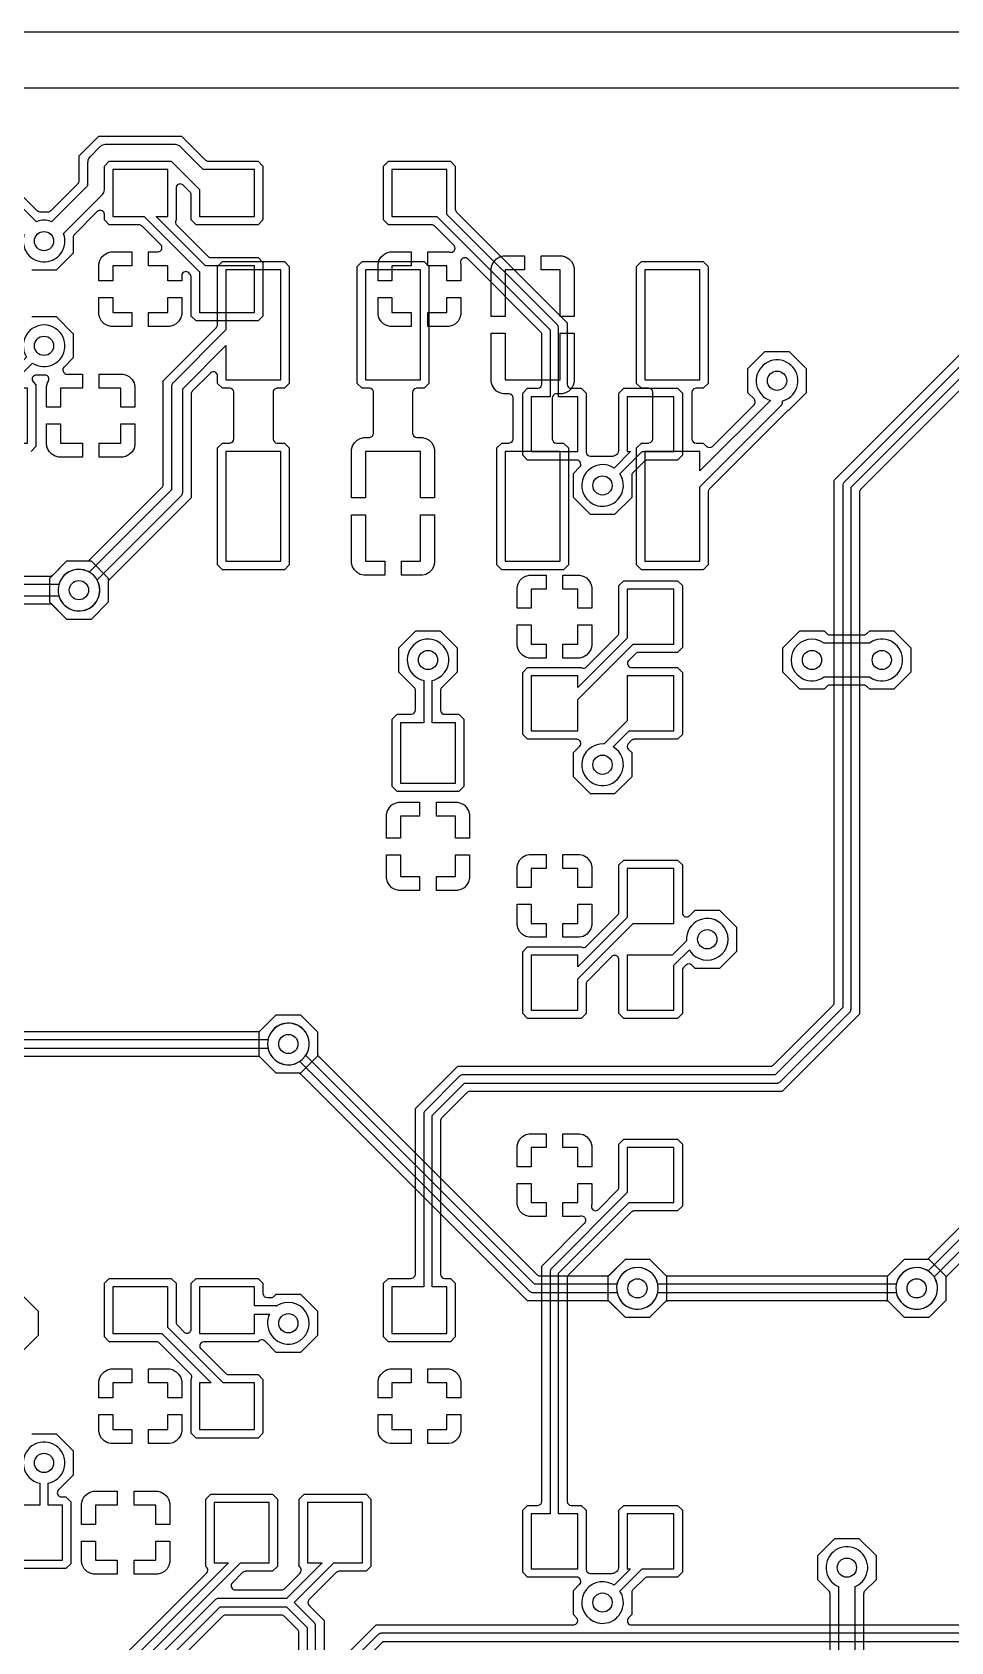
# Model space of a CAD drawing. Header units: millimetres. Extents: x 0 to 122, y 0 to 48.
# Drawn here: x 78.52 to 95.24, y 18.97 to 48.25 of the extents above; entities that cross this region are included whole.
import ezdxf

# ---------------------------------------------------------------- set-up
doc = ezdxf.new("R2010")
doc.units = ezdxf.units.MM

msp = doc.modelspace()

# ---------------------------------------------------------------- linework, layer by layer
at = {"layer": '16_copper'}
msp.add_lwpolyline([(117.116, 47.234), (4.804, 47.234)], dxfattribs=at)
for points in [[(79.155, 37.569), (78.844, 37.88), (78.844, 38.32), (79.155, 38.631), (79.515, 38.631), (79.523, 38.632), (79.532, 38.632, 0.087654), (79.556, 38.643), (79.562, 38.648), (79.569, 38.653), (80.885, 39.969), (80.89, 39.976), (80.895, 39.982, 0.087651), (80.905, 40.007), (80.906, 40.014), (80.907, 40.023), (80.907, 41.908), (81.875, 42.876), (81.88, 42.883), (81.886, 42.889, 0.087651), (81.896, 42.914), (81.896, 42.921), (81.898, 42.93), (81.898, 43.988), (81.987, 44.077), (83.113, 44.077), (83.202, 43.988), (83.202, 41.862), (83.113, 41.773), (82.982, 41.773), (82.976, 41.772, 0.392588), (82.906, 41.696), (82.906, 40.854), (82.906, 40.848, 0.392588), (82.982, 40.777), (83.113, 40.777), (83.202, 40.688), (83.202, 38.562), (83.113, 38.473), (81.987, 38.473), (81.898, 38.562), (81.898, 40.688), (81.987, 40.777), (82.118, 40.777), (82.124, 40.778, 0.392588), (82.194, 40.854), (82.194, 41.696), (82.194, 41.702, 0.392588), (82.118, 41.773), (81.987, 41.773), (81.898, 41.862), (81.898, 41.996), (81.897, 41.999), (81.897, 42.002, 0.54841), (81.784, 42.063), (81.777, 42.057), (81.771, 42.053, 0.015772), (81.768, 42.05), (81.437, 41.72), (81.432, 41.713), (81.427, 41.706, 0.087651), (81.417, 41.682), (81.416, 41.674), (81.415, 41.666), (81.415, 39.781), (79.928, 38.294), (79.923, 38.287), (79.917, 38.28, 0.087651), (79.907, 38.256), (79.907, 38.248), (79.906, 38.24), (79.906, 37.88), (79.595, 37.569)], [(79.449, 37.728, 0.493145), (79.715, 38.268), (79.704, 38.286), (81.233, 39.814), (81.237, 39.819, 0.14076), (81.261, 39.869), (81.262, 39.879), (81.263, 39.882), (81.262, 39.883), (81.263, 39.886), (81.263, 41.761), (82.05, 42.548), (82.05, 41.925), (83.05, 41.925), (83.05, 43.925), (82.05, 43.925), (82.05, 42.835), (81.089, 41.874), (81.085, 41.869, 0.14076), (81.061, 41.819), (81.06, 41.81), (81.059, 41.807), (81.06, 41.805), (81.059, 41.803), (81.059, 39.928), (79.561, 38.429), (79.543, 38.44, 1), (79.207, 37.76), (79.253, 37.741, 0.09849), (79.4, 37.722)], [(84.59, 40.625), (84.59, 39.777), (84.336, 39.777), (84.336, 40.658), (84.353, 40.723), (84.387, 40.781), (84.434, 40.828), (84.492, 40.862), (84.557, 40.879), (84.658, 40.879), (84.664, 40.88, 0.392588), (84.734, 40.955), (84.734, 41.696), (84.734, 41.702, 0.392588), (84.658, 41.773), (84.527, 41.773), (84.438, 41.862), (84.438, 43.988), (84.527, 44.077), (85.653, 44.077), (85.742, 43.988), (85.742, 41.862), (85.653, 41.773), (85.522, 41.773), (85.516, 41.772, 0.392588), (85.446, 41.696), (85.446, 40.955), (85.446, 40.95, 0.392588), (85.522, 40.879), (85.623, 40.879), (85.688, 40.862), (85.746, 40.828), (85.793, 40.781), (85.827, 40.723), (85.844, 40.658), (85.844, 39.777), (85.59, 39.777), (85.59, 40.625)], [(89.607, 38.473), (89.518, 38.562), (89.518, 40.688), (89.607, 40.777), (89.738, 40.777), (89.744, 40.778, 0.392588), (89.814, 40.854), (89.814, 41.696), (89.814, 41.702, 0.392588), (89.738, 41.773), (89.607, 41.773), (89.518, 41.862), (89.518, 43.988), (89.607, 44.077), (90.733, 44.077), (90.822, 43.988), (90.822, 41.862), (90.733, 41.773), (90.602, 41.773), (90.596, 41.772, 0.392588), (90.526, 41.696), (90.526, 40.854), (90.526, 40.848, 0.392588), (90.602, 40.777), (90.733, 40.777), (90.794, 40.716), (90.799, 40.713, 0.39257), (90.902, 40.716), (91.656, 41.471), (91.66, 41.475, 0.39257), (91.656, 41.578), (91.544, 41.69), (91.544, 42.13), (91.855, 42.441), (92.295, 42.441), (92.606, 42.13), (92.606, 41.69), (92.29, 41.375), (92.286, 41.373), (92.278, 41.37, 0.015774), (92.274, 41.367), (92.268, 41.362), (92.261, 41.357), (92.158, 41.254), (90.845, 39.941), (90.84, 39.934), (90.834, 39.927, 0.087651), (90.824, 39.903), (90.824, 39.895), (90.822, 39.887), (90.822, 38.562), (90.733, 38.473)], [(87.067, 38.473), (86.978, 38.562), (86.978, 40.688), (87.067, 40.777), (87.198, 40.777), (87.204, 40.778, 0.392588), (87.274, 40.854), (87.274, 41.595), (87.274, 41.6, 0.392588), (87.198, 41.671), (87.097, 41.671), (87.032, 41.688), (86.974, 41.722), (86.927, 41.769), (86.893, 41.827), (86.876, 41.892), (86.876, 42.773), (87.13, 42.773), (87.13, 41.925), (88.13, 41.925), (88.13, 42.773), (88.384, 42.773), (88.384, 41.892), (88.367, 41.827), (88.333, 41.769), (88.286, 41.722), (88.228, 41.688), (88.163, 41.671), (88.062, 41.671), (88.056, 41.67, 0.392588), (87.986, 41.595), (87.986, 40.854), (87.986, 40.848, 0.392588), (88.062, 40.777), (88.193, 40.777), (88.282, 40.688), (88.282, 38.562), (88.193, 38.473)], [(90.67, 39.981), (92.147, 41.458), (92.151, 41.463, 0.14076), (92.175, 41.513), (92.176, 41.523), (92.177, 41.526), (92.176, 41.527), (92.177, 41.53), (92.177, 41.546), (92.197, 41.551), (92.243, 41.57, 1), (91.907, 42.25), (91.864, 42.225, 0.577351), (91.907, 41.57), (91.953, 41.551), (90.67, 40.269), (90.67, 40.625), (89.67, 40.625), (89.67, 38.625), (90.67, 38.625)], [(92.49, 36.299), (92.179, 36.61), (92.179, 37.05), (92.49, 37.361), (92.93, 37.361), (92.981, 37.31), (92.988, 37.304), (92.994, 37.299, 0.087651), (93.019, 37.289), (93.026, 37.288), (93.035, 37.287), (93.655, 37.287), (93.664, 37.288), (93.672, 37.289, 0.087654), (93.697, 37.299), (93.702, 37.304), (93.709, 37.31), (93.76, 37.361), (94.2, 37.361), (94.511, 37.05), (94.511, 36.61), (94.2, 36.299), (93.76, 36.299), (93.709, 36.35), (93.702, 36.356), (93.696, 36.361, 0.087651), (93.671, 36.371), (93.664, 36.372), (93.655, 36.373), (93.035, 36.373), (93.026, 36.372), (93.018, 36.371, 0.087654), (92.993, 36.361), (92.988, 36.356), (92.981, 36.35), (92.93, 36.299)], [(92.784, 36.458, 0.098492), (92.921, 36.515), (92.934, 36.525), (93.756, 36.525), (93.769, 36.515, 1), (94.191, 37.145), (94.148, 37.17, 0.267949), (93.769, 37.145), (93.756, 37.135), (92.934, 37.135), (92.921, 37.145, 1), (92.499, 36.515), (92.542, 36.49, 0.131651), (92.735, 36.452)], [(89.315, 24.869), (89.036, 25.149), (89.029, 25.154), (89.022, 25.16, 0.087651), (88.998, 25.17), (88.99, 25.17), (88.982, 25.171), (87.535, 25.171), (83.415, 29.292), (83.408, 29.297), (83.401, 29.303, 0.087651), (83.377, 29.313), (83.369, 29.313), (83.361, 29.314), (82.965, 29.314), (82.654, 29.625), (82.654, 30.065), (82.965, 30.376), (83.405, 30.376), (83.716, 30.065), (83.716, 29.669), (83.717, 29.661), (83.717, 29.652, 0.087654), (83.728, 29.628), (83.733, 29.622), (83.736, 29.618), (83.737, 29.617), (83.737, 29.616), (83.738, 29.615), (87.702, 25.651), (87.709, 25.646), (87.716, 25.64, 0.087651), (87.74, 25.63), (87.748, 25.63), (87.756, 25.629), (88.982, 25.629), (88.99, 25.63), (88.999, 25.63, 0.087654), (89.023, 25.641), (89.029, 25.646), (89.036, 25.651), (89.315, 25.931), (89.755, 25.931), (90.066, 25.62), (90.066, 25.18), (89.755, 24.869)], [(89.609, 25.028, 1), (89.461, 25.772), (89.413, 25.759, 0.2663), (89.164, 25.476), (87.662, 25.476), (83.501, 29.636), (83.525, 29.677, 1), (82.845, 30.013), (82.826, 29.967, 0.714262), (83.394, 29.529), (87.576, 25.346), (87.583, 25.341), (87.589, 25.336, 0.087651), (87.614, 25.326), (87.621, 25.325), (87.63, 25.324), (89.164, 25.324), (89.176, 25.278, 0.339454), (89.56, 25.022)], [(94.689, 25.028, 0.532534), (94.931, 25.609), (97.822, 28.499), (108.214, 28.499), (108.226, 28.453, 1), (108.944, 28.697), (108.925, 28.743, 0.714263), (108.214, 28.651), (97.79, 28.651), (97.782, 28.65), (97.773, 28.649, 0.087654), (97.749, 28.639), (97.743, 28.634), (97.736, 28.629), (94.824, 25.716), (94.783, 25.74, 1), (94.447, 25.06), (94.493, 25.041, 0.09849), (94.64, 25.022)], [(93.419, 17.408, 0.716592), (93.513, 18.12), (93.497, 18.126), (93.497, 19.974), (93.513, 19.98, 1), (93.177, 20.66), (93.134, 20.635, 0.577351), (93.177, 19.98), (93.193, 19.974), (93.193, 18.126), (93.177, 18.12, 0.820679), (93.37, 17.402)]]:
    msp.add_lwpolyline(points, format="xyb", close=True, dxfattribs=at)
for points in [[(85.59, 43.925), (84.59, 43.925), (84.59, 41.925), (85.59, 41.925)], [(86.876, 43.077), (86.876, 43.958), (86.893, 44.023), (86.927, 44.081), (86.974, 44.128), (87.032, 44.162), (87.097, 44.179), (87.478, 44.179), (87.478, 43.925), (87.13, 43.925), (87.13, 43.077)], [(88.13, 43.077), (88.13, 43.925), (87.782, 43.925), (87.782, 44.179), (88.163, 44.179), (88.228, 44.162), (88.286, 44.128), (88.333, 44.081), (88.367, 44.023), (88.384, 43.958), (88.384, 43.077)], [(90.67, 43.925), (89.67, 43.925), (89.67, 41.925), (90.67, 41.925)], [(83.05, 40.625), (82.05, 40.625), (82.05, 38.625), (83.05, 38.625)], [(88.13, 40.625), (87.13, 40.625), (87.13, 38.625), (88.13, 38.625)], [(84.557, 38.371), (84.492, 38.388), (84.434, 38.422), (84.387, 38.469), (84.353, 38.527), (84.336, 38.592), (84.336, 39.473), (84.59, 39.473), (84.59, 38.625), (84.938, 38.625), (84.938, 38.371)], [(85.242, 38.371), (85.242, 38.625), (85.59, 38.625), (85.59, 39.473), (85.844, 39.473), (85.844, 38.592), (85.827, 38.527), (85.793, 38.469), (85.746, 38.422), (85.688, 38.388), (85.623, 38.371)]]:
    msp.add_lwpolyline(points, close=True, dxfattribs=at)
for points in [[(97.862, 28.324), (95.168, 25.63), (95.163, 25.623), (95.157, 25.616, 0.087651), (95.147, 25.592), (95.147, 25.584), (95.146, 25.576), (95.146, 25.18), (94.835, 24.869), (94.395, 24.869), (94.084, 25.18), (94.084, 25.62), (94.395, 25.931), (94.791, 25.931), (94.799, 25.932), (94.808, 25.932, 0.087654), (94.832, 25.943), (94.838, 25.948), (94.845, 25.953), (97.695, 28.804)], [(93.04, 18.257), (93.04, 19.843), (93.039, 19.849, 0.000083), (93.039, 19.849), (93.039, 19.851), (93.038, 19.86, 0.087654), (93.028, 19.884), (93.023, 19.89), (93.018, 19.897), (92.814, 20.1), (92.814, 20.54), (93.125, 20.851), (93.565, 20.851), (93.876, 20.54), (93.876, 20.1), (93.672, 19.897), (93.667, 19.89), (93.662, 19.883, 0.087651), (93.652, 19.859), (93.651, 19.852), (93.65, 19.843), (93.65, 18.257)]]:
    msp.add_lwpolyline(points, format="xyb", dxfattribs=at)
at = {"layer": '1_copper'}
for points in [[(117.116, 47.234), (53.818, 47.234)], [(78.325, 25.296), (78.636, 24.985), (78.636, 24.545), (78.325, 24.234)], [(79.781, 17.875), (82.312, 20.405), (82.835, 20.405), (82.835, 21.505), (81.835, 21.505), (81.835, 20.405), (82.096, 20.405), (79.651, 17.96)], [(80.086, 17.748), (81.947, 19.609), (83.153, 19.609), (83.529, 19.233), (83.529, 18.28)], [(84.155, 18.222), (84.907, 18.974), (106.013, 18.974)]]:
    msp.add_lwpolyline(points, dxfattribs=at)
for points in [[(77.991, 45.63), (78.618, 45.003), (78.625, 44.998), (78.631, 44.992, 0.087651), (78.656, 44.982), (78.663, 44.982), (78.672, 44.981), (78.808, 44.981), (78.816, 44.982), (78.825, 44.982, 0.087654), (78.849, 44.993), (78.855, 44.998), (78.862, 45.003), (79.358, 45.499), (79.363, 45.506), (79.369, 45.512, 0.087651), (79.379, 45.537), (79.379, 45.544), (79.38, 45.553), (79.38, 46.003), (79.737, 46.36), (81.243, 46.36), (81.677, 45.925), (81.684, 45.92), (81.691, 45.914, 0.087651), (81.715, 45.904), (81.723, 45.904), (81.731, 45.902), (82.633, 45.902), (82.722, 45.813), (82.722, 44.837), (82.633, 44.748), (81.507, 44.748), (81.418, 44.837), (81.418, 45.291), (81.417, 45.297), (81.417, 45.3), (81.416, 45.301), (81.416, 45.308, 0.087664), (81.405, 45.332), (81.401, 45.338), (81.395, 45.345), (81.272, 45.468), (81.27, 45.469), (81.268, 45.471, 0.54841), (81.145, 45.434), (81.144, 45.426), (81.143, 45.418, 0.015781), (81.142, 45.414), (81.142, 44.833), (81.14, 44.83, 0.332548), (81.153, 44.74), (81.719, 44.175), (81.725, 44.17), (81.732, 44.164, 0.087651), (81.756, 44.154), (81.764, 44.154), (81.772, 44.152), (82.633, 44.152), (82.722, 44.063), (82.722, 43.087), (82.633, 42.998), (81.507, 42.998), (81.418, 43.087), (81.418, 43.798), (81.416, 43.806), (81.416, 43.814, 0.069367), (81.405, 43.839), (81.401, 43.844), (81.395, 43.851), (81.374, 43.873, 0.572892), (81.247, 43.839), (81.246, 43.831), (81.244, 43.824, 0.01577), (81.244, 43.819), (81.244, 43.727), (80.99, 43.727), (80.99, 44), (80.642, 44), (80.642, 44.254), (80.809, 44.254), (80.812, 44.254), (80.814, 44.254, 0.54841), (80.875, 44.367), (80.87, 44.374), (80.866, 44.381, 0.015772), (80.863, 44.384), (80.521, 44.725), (80.515, 44.73), (80.508, 44.736, 0.087651), (80.484, 44.746), (80.476, 44.746), (80.468, 44.748), (79.927, 44.748), (79.838, 44.837), (79.838, 44.933), (79.837, 44.935), (79.837, 44.938, 0.54841), (79.724, 44.999), (79.717, 44.994), (79.711, 44.99, 0.015772), (79.708, 44.986), (79.293, 44.572), (79.288, 44.565), (79.282, 44.559, 0.087651), (79.272, 44.534), (79.272, 44.527), (79.271, 44.518), (79.271, 44.23), (78.96, 43.919), (78.52, 43.919)], [(78.381, 44.572, 0.534509), (78.765, 44.072), (78.814, 44.078, 0.453094), (79.099, 44.572), (79.093, 44.587), (79.793, 45.287), (79.797, 45.292), (79.801, 45.296, 0.153125), (79.837, 45.38), (79.838, 45.395), (79.838, 45.813), (79.927, 45.902), (81.053, 45.902), (81.57, 45.386), (81.57, 44.9), (82.57, 44.9), (82.57, 45.75), (81.637, 45.75), (81.224, 46.163), (81.22, 46.166), (81.216, 46.17, 0.153125), (81.132, 46.206), (81.116, 46.207), (79.864, 46.207), (79.858, 46.207), (79.852, 46.207, 0.153128), (79.768, 46.173), (79.756, 46.163), (79.577, 45.984), (79.574, 45.98), (79.57, 45.976, 0.153125), (79.534, 45.892), (79.533, 45.876), (79.533, 45.458), (78.877, 44.803), (78.862, 44.809, 0.165099), (78.618, 44.809), (78.603, 44.803), (77.973, 45.433)], [(96.987, 43.324), (93.596, 39.933), (93.593, 39.928), (93.592, 39.928), (93.591, 39.926), (93.591, 39.926), (93.585, 39.919, 0.01577), (93.583, 39.915), (93.581, 39.911), (93.58, 39.909), (93.579, 39.906), (93.576, 39.899, 0.015767), (93.575, 39.895), (93.575, 39.891), (93.574, 39.888), (93.574, 39.884), (93.574, 39.879), (93.574, 30.385), (92.17, 28.981), (86.486, 28.981), (86.478, 28.98), (86.469, 28.98, 0.087654), (86.445, 28.969), (86.439, 28.964), (86.432, 28.959), (85.976, 28.503), (85.973, 28.498), (85.972, 28.498), (85.971, 28.496), (85.971, 28.496), (85.965, 28.489, 0.01577), (85.963, 28.485), (85.961, 28.481), (85.96, 28.479), (85.959, 28.476), (85.956, 28.469, 0.015767), (85.955, 28.465), (85.955, 28.461), (85.954, 28.458), (85.954, 28.454), (85.954, 28.449), (85.954, 25.659), (85.954, 25.653, 0.392588), (86.03, 25.582), (86.133, 25.582), (86.222, 25.493), (86.222, 24.517), (86.133, 24.428), (85.007, 24.428), (84.918, 24.517), (84.918, 25.493), (85.007, 25.582), (85.42, 25.582), (85.426, 25.583, 0.392588), (85.496, 25.659), (85.496, 28.67), (86.265, 29.439), (91.949, 29.439), (91.957, 29.44), (91.966, 29.44, 0.087654), (91.99, 29.451), (91.996, 29.456), (92.003, 29.461), (93.094, 30.552), (93.099, 30.559), (93.105, 30.566, 0.087651), (93.115, 30.59), (93.115, 30.598), (93.116, 30.606), (93.116, 40.1), (96.82, 43.804)], [(96.861, 43.629), (93.291, 40.059), (93.286, 40.052), (93.281, 40.046, 0.087651), (93.271, 40.021), (93.27, 40.014), (93.269, 40.005), (93.269, 30.512), (92.043, 29.286), (86.36, 29.286), (86.352, 29.285), (86.343, 29.284, 0.087654), (86.319, 29.274), (86.313, 29.269), (86.306, 29.264), (85.671, 28.629), (85.666, 28.622), (85.661, 28.616, 0.087651), (85.651, 28.591), (85.65, 28.584), (85.649, 28.575), (85.649, 25.43), (85.07, 25.43), (85.07, 24.58), (86.07, 24.58), (86.07, 25.43), (85.801, 25.43), (85.801, 28.543), (86.392, 29.134), (92.075, 29.134), (92.083, 29.135), (92.092, 29.136, 0.087654), (92.116, 29.146), (92.122, 29.151), (92.129, 29.156), (93.399, 30.426), (93.404, 30.433), (93.409, 30.439, 0.087651), (93.419, 30.464), (93.42, 30.471), (93.421, 30.48), (93.421, 39.973), (96.947, 43.499)], [(78.52, 43.076), (78.96, 43.076), (79.271, 42.765), (79.271, 42.325), (79.104, 42.159), (79.103, 42.157), (79.101, 42.155, 0.54841), (79.138, 42.032), (79.146, 42.031), (79.154, 42.029, 0.015781), (79.158, 42.029), (79.438, 42.029), (79.438, 41.775), (79.04, 41.775), (79.04, 41.427), (78.786, 41.427), (78.786, 41.808), (78.803, 41.873), (78.819, 41.9), (78.82, 41.903), (78.821, 41.904), (78.821, 41.905), (78.822, 41.907, 0.458572), (78.774, 42.012), (78.766, 42.013), (78.76, 42.014, 0.021983), (78.753, 42.014), (78.6, 42.014), (78.597, 42.014), (78.594, 42.014, 0.548403), (78.534, 41.901), (78.539, 41.894), (78.543, 41.888, 0.015772), (78.546, 41.884), (78.592, 41.838), (78.592, 40.712), (78.503, 40.623)], [(72.754, 37.998), (79.011, 37.998), (79.016, 37.978, 1), (79.734, 38.222), (79.715, 38.268, 0.668181), (79.016, 38.222), (79.011, 38.202), (72.754, 38.202)], [(78.023, 38.354), (78.847, 38.354), (78.855, 38.355), (78.864, 38.356, 0.087654), (78.888, 38.366), (78.894, 38.371), (78.901, 38.376), (79.155, 38.631), (79.595, 38.631), (79.906, 38.32), (79.906, 37.88), (79.595, 37.569), (79.155, 37.569), (78.901, 37.824), (78.894, 37.829), (78.888, 37.834, 0.087651), (78.863, 37.844), (78.856, 37.845), (78.847, 37.846), (72.918, 37.846)], [(75.483, 30.074), (82.632, 30.074), (82.64, 30.075), (82.649, 30.075, 0.087654), (82.673, 30.086), (82.679, 30.091), (82.686, 30.096), (82.965, 30.376), (83.405, 30.376), (83.716, 30.065), (83.716, 29.625), (83.405, 29.314), (82.965, 29.314), (82.686, 29.594), (82.679, 29.599), (82.672, 29.605, 0.087651), (82.648, 29.615), (82.64, 29.615), (82.632, 29.616), (75.483, 29.616)], [(83.964, 18.462), (84.624, 19.122), (84.78, 19.279), (88.372, 19.279), (88.375, 19.279), (88.378, 19.279, 0.548396), (88.439, 19.392), (88.433, 19.399), (88.429, 19.405, 0.015772), (88.426, 19.409), (88.369, 19.465), (88.369, 19.905), (88.482, 20.018), (88.484, 20.02), (88.486, 20.022, 0.54841), (88.449, 20.145), (88.44, 20.146), (88.433, 20.147, 0.015781), (88.428, 20.148), (87.537, 20.148), (87.448, 20.237), (87.448, 21.363), (87.537, 21.452), (87.72, 21.452), (87.726, 21.453, 0.392588), (87.796, 21.529), (87.796, 25.805), (88.575, 26.583), (88.576, 26.585), (88.578, 26.586, 0.077297), (88.593, 26.613), (88.596, 26.621), (88.596, 26.623), (88.596, 26.625, 0.218355), (88.58, 26.686), (88.573, 26.692), (88.566, 26.699, 0.121774), (88.522, 26.713), (88.512, 26.712), (88.504, 26.712, 0.008338), (88.501, 26.711), (88.483, 26.706), (88.177, 26.706), (88.177, 26.96), (88.45, 26.96), (88.45, 27.308), (88.704, 27.308), (88.704, 26.927), (88.699, 26.909, 0.663356), (88.81, 26.822), (88.818, 26.828), (88.825, 26.833, 0.009572), (88.827, 26.835), (89.175, 27.184), (89.18, 27.19), (89.186, 27.197, 0.087651), (89.196, 27.221), (89.196, 27.229), (89.198, 27.237), (89.198, 28.023), (89.287, 28.112), (90.263, 28.112), (90.352, 28.023), (90.352, 26.897), (90.263, 26.808), (89.477, 26.808), (89.469, 26.806), (89.461, 26.806, 0.087654), (89.436, 26.795), (89.431, 26.791), (89.424, 26.785), (88.276, 25.638), (88.271, 25.631), (88.265, 25.624, 0.087651), (88.255, 25.6), (88.255, 25.592), (88.254, 25.584), (88.254, 21.529), (88.254, 21.523, 0.392588), (88.33, 21.452), (88.513, 21.452), (88.602, 21.363), (88.602, 20.292), (88.603, 20.286, 0.392588), (88.679, 20.216), (89.076, 20.216), (89.084, 20.217), (89.093, 20.217, 0.087654), (89.117, 20.228), (89.123, 20.233), (89.13, 20.238, 0.33033), (89.196, 20.321), (89.196, 20.329), (89.198, 20.337), (89.198, 21.363), (89.287, 21.452), (90.263, 21.452), (90.352, 21.363), (90.352, 20.237), (90.263, 20.148), (89.717, 20.148), (89.709, 20.146), (89.701, 20.146, 0.087654), (89.676, 20.135), (89.671, 20.131), (89.664, 20.125), (89.453, 19.915), (89.448, 19.908), (89.442, 19.901, 0.087651), (89.432, 19.877), (89.432, 19.869), (89.431, 19.861), (89.431, 19.465), (89.374, 19.409), (89.372, 19.406), (89.37, 19.405, 0.54841), (89.407, 19.281), (89.416, 19.28), (89.423, 19.279, 0.015781), (89.428, 19.279), (106.14, 19.279)], [(78.52, 22.756), (78.96, 22.756), (79.271, 22.445), (79.271, 22.005), (79.003, 21.737), (79.001, 21.735), (78.999, 21.733, 0.54841), (79.036, 21.61), (79.045, 21.609), (79.052, 21.608, 0.01577), (79.057, 21.607), (79.138, 21.607), (79.227, 21.518), (79.227, 20.392), (79.138, 20.303), (77.912, 20.303)], [(79.477, 18.001), (81.696, 20.221), (81.7, 20.225, 0.315135), (81.709, 20.312), (81.706, 20.316, 0.035127), (81.696, 20.328), (81.683, 20.342), (81.683, 21.568), (81.772, 21.657), (82.898, 21.657), (82.987, 21.568), (82.987, 20.342), (82.898, 20.253), (82.406, 20.253), (82.398, 20.251), (82.389, 20.251, 0.087654), (82.365, 20.24), (82.359, 20.236), (82.353, 20.23), (82.166, 20.044), (82.164, 20.041), (82.162, 20.04, 0.54841), (82.199, 19.916), (82.208, 19.915), (82.215, 19.914, 0.01577), (82.22, 19.914), (83.059, 19.914), (83.067, 19.915), (83.076, 19.915, 0.087654), (83.1, 19.926), (83.106, 19.931), (83.113, 19.936), (83.397, 20.22), (83.4, 20.225, 0.315135), (83.409, 20.311), (83.406, 20.315, 0.034835), (83.397, 20.328), (83.383, 20.342), (83.383, 21.568), (83.472, 21.657), (84.598, 21.657), (84.687, 21.568), (84.687, 20.342), (84.598, 20.253), (84.107, 20.253), (84.099, 20.251), (84.091, 20.251, 0.087654), (84.066, 20.24), (84.061, 20.236), (84.054, 20.23), (83.562, 19.739), (83.56, 19.737, 0.403288), (83.562, 19.631), (83.834, 19.36), (83.834, 18.516)], [(83.681, 18.28), (83.681, 19.265), (83.68, 19.273), (83.679, 19.282, 0.087654), (83.669, 19.306), (83.664, 19.312), (83.659, 19.319), (83.293, 19.685), (84.013, 20.405), (84.535, 20.405), (84.535, 21.505), (83.535, 21.505), (83.535, 20.405), (83.797, 20.405), (83.153, 19.761), (81.915, 19.761), (81.907, 19.76), (81.898, 19.759, 0.087654), (81.874, 19.749), (81.868, 19.744), (81.861, 19.739), (79.956, 17.834)], [(83.376, 18.509), (83.376, 19.139), (83.375, 19.147), (83.375, 19.156, 0.087654), (83.364, 19.18), (83.359, 19.186), (83.354, 19.193), (83.113, 19.434), (83.106, 19.439), (83.099, 19.445, 0.087651), (83.075, 19.455), (83.067, 19.455), (83.059, 19.456), (82.041, 19.456), (82.033, 19.455), (82.024, 19.455, 0.087654), (82, 19.444), (81.994, 19.439), (81.987, 19.434), (80.261, 17.708)], [(106.045, 19.126), (84.875, 19.126), (84.867, 19.125), (84.858, 19.124, 0.087654), (84.834, 19.114), (84.828, 19.109), (84.821, 19.104), (83.997, 18.28)]]:
    msp.add_lwpolyline(points, format="xyb", dxfattribs=at)
for points in [[(82.57, 44), (81.678, 44), (80.778, 44.9), (80.99, 44.9), (80.99, 45.75), (79.99, 45.75), (79.99, 44.9), (80.562, 44.9), (81.57, 43.892), (81.57, 43.15), (82.57, 43.15)], [(79.736, 43.727), (79.736, 44.033), (79.753, 44.098), (79.787, 44.156), (79.834, 44.203), (79.892, 44.237), (79.957, 44.254), (80.338, 44.254), (80.338, 44), (79.99, 44), (79.99, 43.727)], [(84.816, 43.727), (84.816, 44.033), (84.833, 44.098), (84.867, 44.156), (84.914, 44.203), (84.972, 44.237), (85.037, 44.254), (85.418, 44.254), (85.418, 44), (85.07, 44), (85.07, 43.727)], [(79.957, 42.896), (79.892, 42.913), (79.834, 42.947), (79.787, 42.994), (79.753, 43.052), (79.736, 43.117), (79.736, 43.423), (79.99, 43.423), (79.99, 43.15), (80.338, 43.15), (80.338, 42.896)], [(80.642, 42.896), (80.642, 43.15), (80.99, 43.15), (80.99, 43.423), (81.244, 43.423), (81.244, 43.117), (81.227, 43.052), (81.193, 42.994), (81.146, 42.947), (81.088, 42.913), (81.023, 42.896)], [(85.037, 42.896), (84.972, 42.913), (84.914, 42.947), (84.867, 42.994), (84.833, 43.052), (84.816, 43.117), (84.816, 43.423), (85.07, 43.423), (85.07, 43.15), (85.418, 43.15), (85.418, 42.896)], [(85.722, 42.896), (85.722, 43.15), (86.07, 43.15), (86.07, 43.423), (86.324, 43.423), (86.324, 43.117), (86.307, 43.052), (86.273, 42.994), (86.226, 42.947), (86.168, 42.913), (86.103, 42.896)], [(80.14, 41.427), (80.14, 41.775), (79.742, 41.775), (79.742, 42.029), (80.173, 42.029), (80.238, 42.012), (80.296, 41.978), (80.343, 41.931), (80.377, 41.873), (80.394, 41.808), (80.394, 41.427)], [(79.007, 40.521), (78.942, 40.538), (78.884, 40.572), (78.837, 40.619), (78.803, 40.677), (78.786, 40.742), (78.786, 41.123), (79.04, 41.123), (79.04, 40.775), (79.438, 40.775), (79.438, 40.521)], [(79.742, 40.521), (79.742, 40.775), (80.14, 40.775), (80.14, 41.123), (80.394, 41.123), (80.394, 40.742), (80.377, 40.677), (80.343, 40.619), (80.296, 40.572), (80.238, 40.538), (80.173, 40.521)], [(87.346, 37.772), (87.346, 38.153), (87.363, 38.218), (87.397, 38.276), (87.444, 38.323), (87.502, 38.357), (87.567, 38.374), (87.873, 38.374), (87.873, 38.12), (87.6, 38.12), (87.6, 37.772)], [(88.45, 37.772), (88.45, 38.12), (88.177, 38.12), (88.177, 38.374), (88.483, 38.374), (88.548, 38.357), (88.606, 38.323), (88.653, 38.276), (88.687, 38.218), (88.704, 38.153), (88.704, 37.772)], [(88.45, 36.112), (89.458, 37.12), (90.2, 37.12), (90.2, 38.12), (89.35, 38.12), (89.35, 37.228), (88.45, 36.328), (88.45, 36.54), (87.6, 36.54), (87.6, 35.54), (88.45, 35.54)], [(87.567, 36.866), (87.502, 36.883), (87.444, 36.917), (87.397, 36.964), (87.363, 37.022), (87.346, 37.087), (87.346, 37.468), (87.6, 37.468), (87.6, 37.12), (87.873, 37.12), (87.873, 36.866)], [(88.177, 36.866), (88.177, 37.12), (88.45, 37.12), (88.45, 37.468), (88.704, 37.468), (88.704, 37.087), (88.687, 37.022), (88.653, 36.964), (88.606, 36.917), (88.548, 36.883), (88.483, 36.866)], [(84.971, 33.592), (84.971, 34.023), (84.988, 34.088), (85.022, 34.146), (85.069, 34.193), (85.127, 34.227), (85.192, 34.244), (85.573, 34.244), (85.573, 33.99), (85.225, 33.99), (85.225, 33.592)], [(86.225, 33.592), (86.225, 33.99), (85.877, 33.99), (85.877, 34.244), (86.258, 34.244), (86.323, 34.227), (86.381, 34.193), (86.428, 34.146), (86.462, 34.088), (86.479, 34.023), (86.479, 33.592)], [(85.192, 32.636), (85.127, 32.653), (85.069, 32.687), (85.022, 32.734), (84.988, 32.792), (84.971, 32.857), (84.971, 33.288), (85.225, 33.288), (85.225, 32.89), (85.573, 32.89), (85.573, 32.636)], [(85.877, 32.636), (85.877, 32.89), (86.225, 32.89), (86.225, 33.288), (86.479, 33.288), (86.479, 32.857), (86.462, 32.792), (86.428, 32.734), (86.381, 32.687), (86.323, 32.653), (86.258, 32.636)], [(87.346, 32.692), (87.346, 33.073), (87.363, 33.138), (87.397, 33.196), (87.444, 33.243), (87.502, 33.277), (87.567, 33.294), (87.873, 33.294), (87.873, 33.04), (87.6, 33.04), (87.6, 32.692)], [(88.45, 32.692), (88.45, 33.04), (88.177, 33.04), (88.177, 33.294), (88.483, 33.294), (88.548, 33.277), (88.606, 33.243), (88.653, 33.196), (88.687, 33.138), (88.704, 33.073), (88.704, 32.692)], [(88.45, 31.032), (89.458, 32.04), (90.2, 32.04), (90.2, 33.04), (89.35, 33.04), (89.35, 32.148), (88.45, 31.248), (88.45, 31.46), (87.6, 31.46), (87.6, 30.46), (88.45, 30.46)], [(87.567, 31.786), (87.502, 31.803), (87.444, 31.837), (87.397, 31.884), (87.363, 31.942), (87.346, 32.007), (87.346, 32.388), (87.6, 32.388), (87.6, 32.04), (87.873, 32.04), (87.873, 31.786)], [(88.177, 31.786), (88.177, 32.04), (88.45, 32.04), (88.45, 32.388), (88.704, 32.388), (88.704, 32.007), (88.687, 31.942), (88.653, 31.884), (88.606, 31.837), (88.548, 31.803), (88.483, 31.786)], [(87.346, 27.612), (87.346, 27.993), (87.363, 28.058), (87.397, 28.116), (87.444, 28.163), (87.502, 28.197), (87.567, 28.214), (87.873, 28.214), (87.873, 27.96), (87.6, 27.96), (87.6, 27.612)], [(88.45, 27.612), (88.45, 27.96), (88.177, 27.96), (88.177, 28.214), (88.483, 28.214), (88.548, 28.197), (88.606, 28.163), (88.653, 28.116), (88.687, 28.058), (88.704, 27.993), (88.704, 27.612)], [(87.567, 26.706), (87.502, 26.723), (87.444, 26.757), (87.397, 26.804), (87.363, 26.862), (87.346, 26.927), (87.346, 27.308), (87.6, 27.308), (87.6, 26.96), (87.873, 26.96), (87.873, 26.706)], [(82.57, 23.68), (81.998, 23.68), (80.99, 24.688), (80.99, 25.43), (79.99, 25.43), (79.99, 24.58), (80.882, 24.58), (81.782, 23.68), (81.57, 23.68), (81.57, 22.83), (82.57, 22.83)], [(79.736, 23.407), (79.736, 23.713), (79.753, 23.778), (79.787, 23.836), (79.834, 23.883), (79.892, 23.917), (79.957, 23.934), (80.338, 23.934), (80.338, 23.68), (79.99, 23.68), (79.99, 23.407)], [(80.99, 23.407), (80.99, 23.68), (80.642, 23.68), (80.642, 23.934), (81.023, 23.934), (81.088, 23.917), (81.146, 23.883), (81.193, 23.836), (81.227, 23.778), (81.244, 23.713), (81.244, 23.407)], [(84.816, 23.407), (84.816, 23.713), (84.833, 23.778), (84.867, 23.836), (84.914, 23.883), (84.972, 23.917), (85.037, 23.934), (85.418, 23.934), (85.418, 23.68), (85.07, 23.68), (85.07, 23.407)], [(86.07, 23.407), (86.07, 23.68), (85.722, 23.68), (85.722, 23.934), (86.103, 23.934), (86.168, 23.917), (86.226, 23.883), (86.273, 23.836), (86.307, 23.778), (86.324, 23.713), (86.324, 23.407)], [(79.957, 22.576), (79.892, 22.593), (79.834, 22.627), (79.787, 22.674), (79.753, 22.732), (79.736, 22.797), (79.736, 23.103), (79.99, 23.103), (79.99, 22.83), (80.338, 22.83), (80.338, 22.576)], [(80.642, 22.576), (80.642, 22.83), (80.99, 22.83), (80.99, 23.103), (81.244, 23.103), (81.244, 22.797), (81.227, 22.732), (81.193, 22.674), (81.146, 22.627), (81.088, 22.593), (81.023, 22.576)], [(85.037, 22.576), (84.972, 22.593), (84.914, 22.627), (84.867, 22.674), (84.833, 22.732), (84.816, 22.797), (84.816, 23.103), (85.07, 23.103), (85.07, 22.83), (85.418, 22.83), (85.418, 22.576)], [(85.722, 22.576), (85.722, 22.83), (86.07, 22.83), (86.07, 23.103), (86.324, 23.103), (86.324, 22.797), (86.307, 22.732), (86.273, 22.674), (86.226, 22.627), (86.168, 22.593), (86.103, 22.576)], [(79.421, 21.107), (79.421, 21.488), (79.438, 21.553), (79.472, 21.611), (79.519, 21.658), (79.577, 21.692), (79.642, 21.709), (80.073, 21.709), (80.073, 21.455), (79.675, 21.455), (79.675, 21.107)], [(80.775, 21.107), (80.775, 21.455), (80.377, 21.455), (80.377, 21.709), (80.808, 21.709), (80.873, 21.692), (80.931, 21.658), (80.978, 21.611), (81.012, 21.553), (81.029, 21.488), (81.029, 21.107)], [(79.642, 20.201), (79.577, 20.218), (79.519, 20.252), (79.472, 20.299), (79.438, 20.357), (79.421, 20.422), (79.421, 20.803), (79.675, 20.803), (79.675, 20.455), (80.073, 20.455), (80.073, 20.201)], [(80.377, 20.201), (80.377, 20.455), (80.775, 20.455), (80.775, 20.803), (81.029, 20.803), (81.029, 20.422), (81.012, 20.357), (80.978, 20.299), (80.931, 20.252), (80.873, 20.218), (80.808, 20.201)]]:
    msp.add_lwpolyline(points, close=True, dxfattribs=at)
for points in [[(88.68, 39.474), (88.369, 39.785), (88.369, 40.225), (88.482, 40.338), (88.484, 40.34), (88.486, 40.342, 0.54841), (88.449, 40.465), (88.44, 40.466), (88.433, 40.467, 0.015781), (88.428, 40.468), (87.537, 40.468), (87.448, 40.557), (87.448, 41.683), (87.537, 41.772), (87.72, 41.772), (87.726, 41.773, 0.392588), (87.796, 41.849), (87.796, 42.744), (87.795, 42.752), (87.795, 42.761, 0.087654), (87.784, 42.785), (87.779, 42.791), (87.774, 42.798), (86.447, 44.125), (86.445, 44.126), (86.444, 44.128), (86.437, 44.133), (86.436, 44.133), (86.435, 44.134), (86.429, 44.138, 0.031851), (86.417, 44.143), (86.409, 44.146), (86.407, 44.146), (86.405, 44.146, 0.218355), (86.344, 44.13), (86.338, 44.123), (86.331, 44.116, 0.121774), (86.317, 44.072), (86.318, 44.062), (86.318, 44.06), (86.318, 44.058), (86.318, 44.057), (86.318, 44.054, 0.008338), (86.319, 44.051), (86.324, 44.033), (86.324, 43.727), (86.07, 43.727), (86.07, 44), (85.722, 44), (85.722, 44.254), (86.103, 44.254), (86.121, 44.249, 0.663356), (86.208, 44.36), (86.202, 44.368), (86.197, 44.375, 0.009572), (86.195, 44.377), (85.846, 44.725), (85.84, 44.73), (85.833, 44.736, 0.087651), (85.809, 44.746), (85.801, 44.746), (85.793, 44.748), (85.007, 44.748), (84.918, 44.837), (84.918, 45.813), (85.007, 45.902), (86.133, 45.902), (86.222, 45.813), (86.222, 45.027), (86.224, 45.019), (86.224, 45.011, 0.087654), (86.235, 44.986), (86.239, 44.981), (86.245, 44.974), (88.097, 43.121), (88.254, 42.965), (88.254, 41.849), (88.254, 41.843, 0.392588), (88.33, 41.772), (88.513, 41.772), (88.602, 41.683), (88.602, 40.612), (88.603, 40.606, 0.392588), (88.679, 40.536), (89.076, 40.536), (89.084, 40.537), (89.093, 40.537, 0.087654), (89.117, 40.548), (89.123, 40.553), (89.13, 40.558, 0.33033), (89.196, 40.641), (89.196, 40.649), (89.198, 40.657), (89.198, 41.683), (89.287, 41.772), (90.263, 41.772), (90.352, 41.683), (90.352, 40.557), (90.263, 40.468), (89.717, 40.468), (89.709, 40.466), (89.701, 40.466, 0.087654), (89.676, 40.455), (89.671, 40.451), (89.664, 40.445), (89.453, 40.235), (89.452, 40.233), (89.451, 40.233), (89.45, 40.23), (89.448, 40.228), (89.442, 40.221, 0.087651), (89.432, 40.197), (89.432, 40.189), (89.431, 40.181), (89.431, 39.785), (89.12, 39.474)], [(88.45, 41.62), (88.101, 41.62), (88.101, 42.87), (88.1, 42.878), (88.099, 42.887, 0.087654), (88.089, 42.911), (88.084, 42.917), (88.079, 42.924), (86.07, 44.933), (86.07, 45.75), (85.07, 45.75), (85.07, 44.9), (85.887, 44.9), (87.949, 42.838), (87.949, 41.62), (87.6, 41.62), (87.6, 40.62), (88.45, 40.62)], [(78.44, 41.775), (78.078, 41.775), (78.531, 42.229), (78.572, 42.205, 1), (78.908, 42.885), (78.862, 42.904, 0.714262), (78.424, 42.336), (77.862, 41.775), (77.34, 41.775), (77.34, 40.775), (78.44, 40.775)], [(88.974, 39.633, 0.532534), (89.216, 40.214), (89.623, 40.62), (90.2, 40.62), (90.2, 41.62), (89.35, 41.62), (89.35, 40.62), (89.407, 40.62), (89.109, 40.321), (89.068, 40.345, 1), (88.732, 39.665), (88.778, 39.646, 0.09849), (88.925, 39.627)], [(88.68, 34.394), (88.369, 34.705), (88.369, 35.145), (88.482, 35.258), (88.484, 35.26), (88.486, 35.262, 0.54841), (88.449, 35.385), (88.44, 35.386), (88.433, 35.387, 0.015781), (88.428, 35.388), (87.537, 35.388), (87.448, 35.477), (87.448, 36.603), (87.537, 36.692), (88.517, 36.692), (88.52, 36.69), (88.525, 36.688, 0.311979), (88.61, 36.703), (89.175, 37.269), (89.18, 37.275), (89.186, 37.282, 0.087651), (89.196, 37.306), (89.196, 37.314), (89.198, 37.322), (89.198, 38.183), (89.287, 38.272), (90.263, 38.272), (90.352, 38.183), (90.352, 37.057), (90.263, 36.968), (89.552, 36.968), (89.544, 36.966), (89.536, 36.966, 0.087664), (89.511, 36.955), (89.506, 36.951), (89.499, 36.945), (89.376, 36.822), (89.374, 36.82), (89.372, 36.818, 0.54841), (89.409, 36.695), (89.418, 36.694), (89.425, 36.693, 0.015781), (89.43, 36.692), (90.263, 36.692), (90.352, 36.603), (90.352, 35.477), (90.263, 35.388), (89.477, 35.388), (89.469, 35.386), (89.461, 35.386, 0.087654), (89.436, 35.375), (89.431, 35.371), (89.424, 35.365), (89.371, 35.312), (89.367, 35.308, 0.39257), (89.371, 35.205), (89.431, 35.145), (89.431, 34.705), (89.12, 34.394)], [(85.162, 34.438), (85.073, 34.527), (85.073, 35.753), (85.162, 35.842), (85.42, 35.842), (85.426, 35.843, 0.392588), (85.496, 35.919), (85.496, 36.277), (85.495, 36.285), (85.495, 36.294, 0.087654), (85.484, 36.318), (85.479, 36.324), (85.474, 36.331), (85.194, 36.61), (85.194, 37.05), (85.505, 37.361), (85.945, 37.361), (86.256, 37.05), (86.256, 36.61), (85.976, 36.331), (85.971, 36.324), (85.965, 36.317, 0.087651), (85.955, 36.293), (85.955, 36.285), (85.954, 36.277), (85.954, 35.919), (85.954, 35.913, 0.392588), (86.03, 35.842), (86.288, 35.842), (86.377, 35.753), (86.377, 34.527), (86.288, 34.438)], [(86.225, 35.69), (85.801, 35.69), (85.801, 36.459), (85.847, 36.471, 1), (85.603, 37.189), (85.557, 37.17, 0.714263), (85.649, 36.459), (85.649, 35.69), (85.225, 35.69), (85.225, 34.59), (86.225, 34.59)], [(88.974, 34.553, 0.668179), (89.111, 35.24), (89.093, 35.25), (89.383, 35.54), (90.2, 35.54), (90.2, 36.54), (89.35, 36.54), (89.35, 35.723), (88.93, 35.303), (88.925, 35.303, 1), (88.875, 34.547), (88.925, 34.547)], [(87.537, 30.308), (87.448, 30.397), (87.448, 31.523), (87.537, 31.612), (88.517, 31.612), (88.52, 31.61, 0.332584), (88.61, 31.623), (89.175, 32.189), (89.18, 32.195), (89.186, 32.202, 0.087651), (89.196, 32.226), (89.196, 32.234), (89.198, 32.242), (89.198, 33.103), (89.287, 33.192), (90.263, 33.192), (90.352, 33.103), (90.352, 32.232), (90.353, 32.229), (90.353, 32.226, 0.548396), (90.466, 32.165), (90.473, 32.171), (90.479, 32.175, 0.015772), (90.482, 32.178), (90.585, 32.281), (91.025, 32.281), (91.336, 31.97), (91.336, 31.53), (91.025, 31.219), (90.585, 31.219), (90.525, 31.279), (90.521, 31.283, 0.353382), (90.425, 31.286), (90.422, 31.283), (90.418, 31.279), (90.375, 31.236, 0.144304), (90.354, 31.199), (90.354, 31.191), (90.352, 31.183), (90.352, 30.397), (90.263, 30.308), (89.287, 30.308), (89.198, 30.397), (89.198, 31.38), (89.197, 31.383), (89.197, 31.386, 0.54841), (89.084, 31.447), (89.077, 31.442), (89.071, 31.438, 0.015772), (89.068, 31.434), (88.625, 30.991), (88.62, 30.985), (88.614, 30.978, 0.087651), (88.604, 30.954), (88.604, 30.946), (88.602, 30.938), (88.602, 30.397), (88.513, 30.308)], [(90.2, 31.277), (90.48, 31.557), (90.49, 31.539, 1), (91.12, 31.961), (91.09, 32, 0.716589), (90.427, 31.725), (90.427, 31.72), (90.167, 31.46), (89.35, 31.46), (89.35, 30.46), (90.2, 30.46)], [(75.004, 29.473, 0.301666), (75.301, 29.769), (82.814, 29.769), (82.826, 29.723, 1), (83.544, 29.967), (83.525, 30.013, 0.714263), (82.814, 29.921), (75.301, 29.921), (75.289, 29.967, 1), (74.571, 29.723), (74.59, 29.677, 0.303347), (74.955, 29.467)], [(88.45, 21.3), (88.101, 21.3), (88.101, 25.678), (89.383, 26.96), (90.2, 26.96), (90.2, 27.96), (89.35, 27.96), (89.35, 27.143), (87.971, 25.764), (87.966, 25.757), (87.961, 25.751, 0.087651), (87.951, 25.726), (87.95, 25.719), (87.949, 25.71), (87.949, 21.3), (87.6, 21.3), (87.6, 20.3), (88.45, 20.3)], [(89.315, 24.869), (89.004, 25.18), (89.004, 25.62), (89.315, 25.931), (89.755, 25.931), (90.034, 25.651), (90.041, 25.646), (90.048, 25.64, 0.087651), (90.072, 25.63), (90.08, 25.63), (90.088, 25.629), (94.062, 25.629), (94.07, 25.63), (94.079, 25.63, 0.087654), (94.103, 25.641), (94.109, 25.646), (94.116, 25.651), (94.395, 25.931), (94.835, 25.931), (95.146, 25.62), (95.146, 25.18), (94.835, 24.869), (94.395, 24.869), (94.116, 25.149), (94.109, 25.154), (94.102, 25.16, 0.087651), (94.078, 25.17), (94.07, 25.17), (94.062, 25.171), (90.088, 25.171), (90.08, 25.17), (90.071, 25.17, 0.087654), (90.047, 25.159), (90.041, 25.154), (90.034, 25.149), (89.755, 24.869)], [(89.609, 25.028, 0.301666), (89.906, 25.324), (94.244, 25.324), (94.256, 25.278, 1), (94.974, 25.522), (94.955, 25.568, 0.714263), (94.244, 25.476), (89.906, 25.476), (89.894, 25.522, 1), (89.176, 25.278), (89.195, 25.232, 0.303347), (89.56, 25.022)], [(81.507, 22.678), (81.418, 22.767), (81.418, 23.747), (81.42, 23.75), (81.422, 23.755, 0.312009), (81.407, 23.84), (80.841, 24.405), (80.835, 24.41), (80.828, 24.416, 0.087651), (80.804, 24.426), (80.796, 24.426), (80.788, 24.428), (79.927, 24.428), (79.838, 24.517), (79.838, 25.493), (79.927, 25.582), (81.053, 25.582), (81.142, 25.493), (81.142, 24.782), (81.144, 24.774), (81.144, 24.766, 0.087664), (81.155, 24.741), (81.159, 24.736), (81.165, 24.729), (81.288, 24.606), (81.29, 24.604), (81.292, 24.602, 0.54841), (81.415, 24.639), (81.416, 24.648), (81.417, 24.655, 0.015781), (81.418, 24.66), (81.418, 25.493), (81.507, 25.582), (82.633, 25.582), (82.722, 25.493), (82.722, 25.31), (82.723, 25.304, 0.392588), (82.799, 25.234), (82.872, 25.234), (82.88, 25.235), (82.889, 25.235, 0.087654), (82.913, 25.246), (82.919, 25.251), (82.926, 25.256), (82.965, 25.296), (83.405, 25.296), (83.716, 24.985), (83.716, 24.545), (83.405, 24.234), (82.965, 24.234), (82.756, 24.443), (82.752, 24.447, 0.315135), (82.665, 24.456), (82.661, 24.452, 0.034037), (82.649, 24.443), (82.633, 24.428), (81.65, 24.428), (81.647, 24.427), (81.644, 24.427, 0.54841), (81.583, 24.314), (81.588, 24.307), (81.592, 24.301, 0.015772), (81.596, 24.298), (82.039, 23.855), (82.045, 23.85), (82.052, 23.844, 0.087651), (82.076, 23.834), (82.084, 23.834), (82.092, 23.832), (82.633, 23.832), (82.722, 23.743), (82.722, 22.767), (82.633, 22.678)], [(83.259, 24.393, 1), (83.111, 25.137), (83.063, 25.124), (83.017, 25.105), (82.974, 25.08), (82.97, 25.077), (82.966, 25.078, 0.015767), (82.961, 25.079), (82.954, 25.08), (82.945, 25.081), (82.57, 25.081), (82.57, 25.43), (81.57, 25.43), (81.57, 24.58), (82.57, 24.58), (82.57, 24.929), (82.843, 24.929), (82.826, 24.887, 0.534509), (83.21, 24.387)], [(79.075, 21.455), (78.816, 21.455), (78.816, 21.854), (78.862, 21.866, 1), (78.618, 22.584), (78.572, 22.565, 0.714263), (78.664, 21.854), (78.664, 21.455), (77.975, 21.455), (77.975, 20.455), (79.075, 20.455)], [(88.974, 19.313, 0.532534), (89.216, 19.894), (89.623, 20.3), (90.2, 20.3), (90.2, 21.3), (89.35, 21.3), (89.35, 20.3), (89.407, 20.3), (89.109, 20.001), (89.068, 20.025, 1), (88.732, 19.345), (88.778, 19.326, 0.09849), (88.925, 19.307)]]:
    msp.add_lwpolyline(points, format="xyb", close=True, dxfattribs=at)
at = {"layer": 'drills_via_1_16'}
for centre in [(78.74, 44.45), (78.74, 42.545), (92.075, 41.91), (88.9, 40.005), (79.375, 38.1), (85.725, 36.83), (92.71, 36.83), (93.98, 36.83), (88.9, 34.925), (90.805, 31.75), (83.185, 29.845), (89.535, 25.4), (94.615, 25.4), (83.185, 24.765), (78.74, 22.225), (93.345, 20.32), (88.9, 19.685)]:
    msp.add_circle(centre, 0.175, dxfattribs=at)
at = {"layer": 'outline'}
msp.add_lwpolyline([(0, 0), (121.59, 0), (121.59, 48.25), (0, 48.25), (0, 0)], close=True, dxfattribs=at)

doc.saveas('drawing.dxf')
